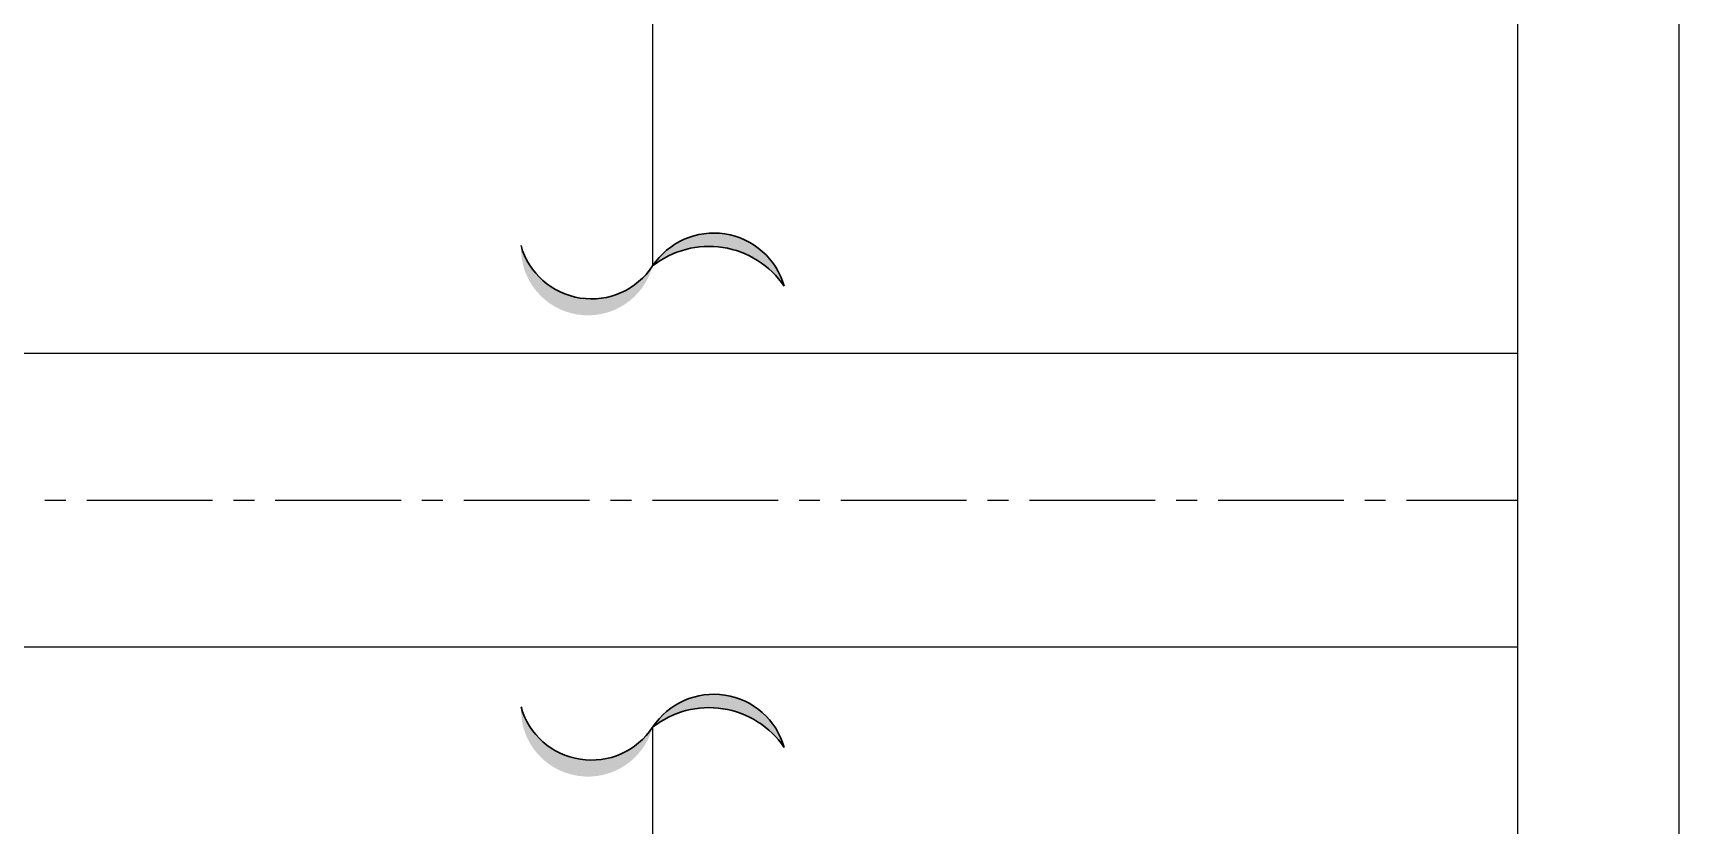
# Model space of a CAD drawing. Header units: millimetres. Extents: x 8533 to 164433, y 5768 to 115327.
# Drawn here: x 103097 to 105553, y 27613 to 28795 of the extents above; entities that cross this region are included whole.
import ezdxf

# ---------------------------------------------------------------- set-up
doc = ezdxf.new("R2010")
doc.units = ezdxf.units.MM
doc.header["$LTSCALE"] = 250
doc.linetypes.add('CENTER2', pattern=[1.125, 0.75, -0.125, 0.125, -0.125])
doc.linetypes.add('HIDDENX2', pattern=[19.05, 12.7, -6.35])
doc.layers.add('10_G-ENP_매립관', color=80, linetype='HIDDENX2', lineweight=30)
for name, color, linetype in [('p', 3, 'Continuous'), ('st', 4, 'Continuous'), ('전실제연_인버터', 3, 'Continuous')]:
    doc.layers.add(name, color=color, linetype=linetype)

# ---------------------------------------------------------------- blocks, each defined once
blk = doc.blocks.new('G-ENP 물결')
at = {"layer": '10_G-ENP_매립관', "linetype": 'ByBlock'}
h = blk.add_hatch(color=256, dxfattribs=at)
h.paths.add_polyline_path([(61.5, -398.8, -0.641696), (0, 0, 0.892931)])
h.paths.add_polyline_path([(0, 0, 0.641696), (-61.5, 398.8, -0.435564)])
blk.add_lwpolyline([(-61.5, 398.8, -0.641696), (0, 0, 0.641696), (61.5, -398.8, 0.641696)], format="xyb", dxfattribs=at)
blk.add_arc((-216.2, 170.8), 275.5, 321.6941, 55.8389, dxfattribs=at)

msp = doc.modelspace()

# ---------------------------------------------------------------- linework, layer by layer
at = {"layer": 'p', "color": 4, "linetype": 'Continuous'}
msp.add_line((105312.4, 15017.4), (105312.4, 91125.6), dxfattribs=at)
at = {"layer": 'p', "color": 1}
msp.add_line((105552.7, 15017.4), (105552.7, 91125.6), dxfattribs=at)
at = {"layer": 'st', "color": 4}
for p, q in [((101833.5, 28317.4, 0), (105312.4, 28317.4, 0)), ((101833.5, 27879.4, 0), (105312.4, 27879.4, 0))]:
    msp.add_line(p, q, dxfattribs=at)
at = {"layer": 'st', "color": 1, "linetype": 'CENTER2'}
msp.add_line((102052.5, 28098.1, 0), (105312.4, 28098.1, 0), dxfattribs=at)
at = {"layer": '전실제연_인버터'}
for p, q in [((104021.6, 51664.4), (104021.6, 28447.4)), ((104021.6, 27759.4), (104021.6, 27154))]:
    msp.add_line(p, q, dxfattribs=at)

# ---------------------------------------------------------------- block references
at = {"layer": '10_G-ENP_매립관', "linetype": 'ByBlock', "xscale": -0.4923664550667192, "yscale": 0.4923664550667192, "zscale": 0.4923664550667192, "rotation": 270}
for p in [(104021.6, 28447.4), (104021.6, 27759.4)]:
    msp.add_blockref('G-ENP 물결', p, dxfattribs=at)

doc.saveas('drawing.dxf')
